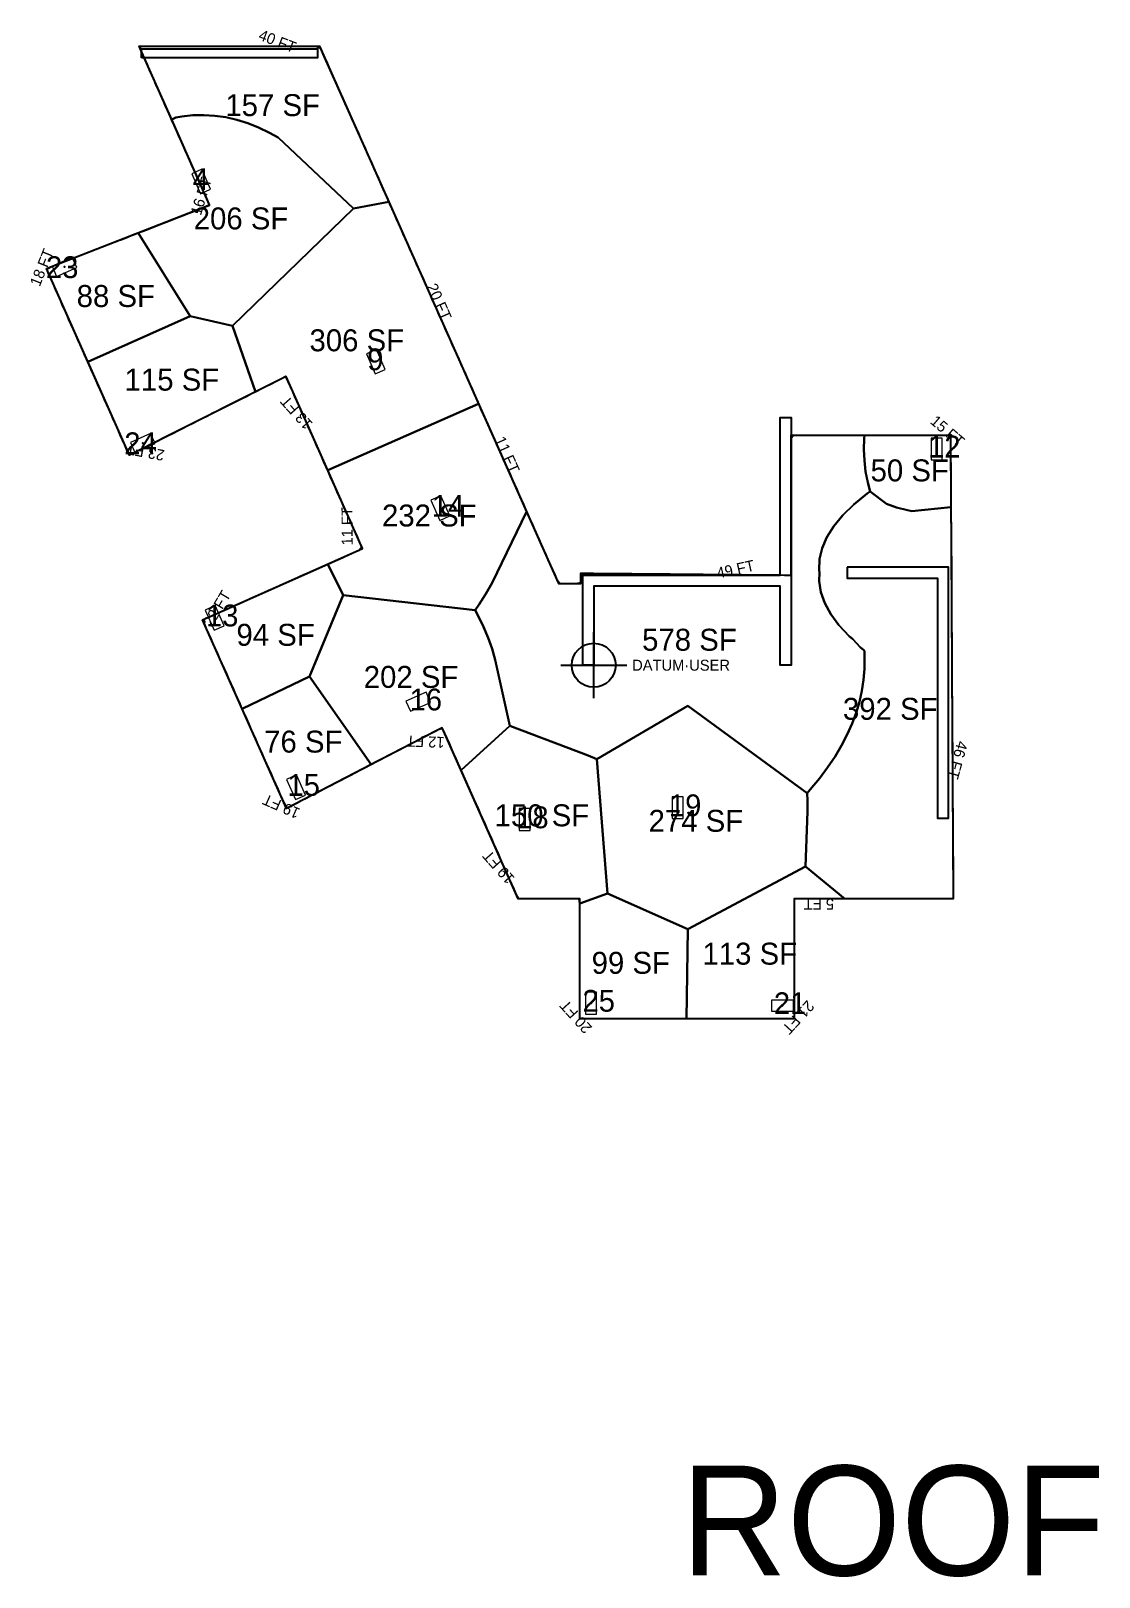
# Model space of a CAD drawing. Header units: metres. Extents: x 6006 to 43258, y -596 to 1101.
# Drawn here: x 33109 to 34277, y -596 to 1094 of the extents above; entities that cross this region are included whole.
import ezdxf
from ezdxf.enums import TextEntityAlignment as Align

# ---------------------------------------------------------------- set-up
doc = ezdxf.new("R2010")
doc.units = ezdxf.units.M
doc.layers.add('COLUMN-FOOTPRINT', color=6, linetype='Continuous', lineweight=9)
for name, color, linetype in [('COLUMN-LABEL', 6, 'Continuous'), ('FLOOR LABELS', 1, 'Continuous'), ('FLOOR_10_AREA_LABELS', 3, 'Continuous'), ('FLOOR_10_BOUNDARY', 5, 'Continuous'), ('FLOOR_10_COLUMNS', 7, 'Continuous'), ('FLOOR_10_DATUM', 4, 'Continuous'), ('FLOOR_10_FASCADE_COLUMNS', 30, 'Continuous'), ('FLOOR_10_FASCADE_WALLS', 4, 'Continuous'), ('FLOOR_10_LARGE_TRIBUTARY', 6, 'Continuous'), ('FLOOR_10_TRIBUTARY_COL_0', 2, 'Continuous'), ('FLOOR_10_TRIBUTARY_COL_1', 2, 'Continuous'), ('FLOOR_10_TRIBUTARY_COL_10', 2, 'Continuous'), ('FLOOR_10_TRIBUTARY_COL_11', 2, 'Continuous'), ('FLOOR_10_TRIBUTARY_COL_12', 2, 'Continuous'), ('FLOOR_10_TRIBUTARY_COL_2', 2, 'Continuous'), ('FLOOR_10_TRIBUTARY_COL_3', 2, 'Continuous'), ('FLOOR_10_TRIBUTARY_COL_4', 2, 'Continuous'), ('FLOOR_10_TRIBUTARY_COL_5', 2, 'Continuous'), ('FLOOR_10_TRIBUTARY_COL_6', 2, 'Continuous'), ('FLOOR_10_TRIBUTARY_COL_7', 2, 'Continuous'), ('FLOOR_10_TRIBUTARY_COL_8', 2, 'Continuous'), ('FLOOR_10_TRIBUTARY_COL_9', 2, 'Continuous'), ('FLOOR_10_WALL_TRIBUTARY_11', 1, 'Continuous'), ('FLOOR_10_WALL_TRIBUTARY_17', 1, 'Continuous'), ('FLOOR_10_WALL_TRIBUTARY_25', 1, 'Continuous'), ('SECONDARY AREA', 7, 'Continuous'), ('SHEAR-WALL', 4, 'Continuous')]:
    doc.layers.add(name, color=color, linetype=linetype)

msp = doc.modelspace()

# ---------------------------------------------------------------- linework, layer by layer
at = {"layer": 'COLUMN-FOOTPRINT'}
for points in [[(33285.1, 937.8), (33294.8, 915.9), (33305.8, 920.8), (33296.1, 942.7)], [(33154.4, 846.3), (33132.5, 836.6), (33137.3, 825.6), (33159.3, 835.4)], [(33476.1, 740.9), (33485.8, 719), (33496.8, 723.9), (33487, 745.8)], [(33240.1, 653.8), (33218.2, 644), (33223, 633.1), (33245, 642.8)], [(34105.7, 624.9), (34105.7, 648.9), (34093.7, 648.9), (34093.7, 624.9)], [(33546.6, 580.8), (33556.4, 558.9), (33567.4, 563.7), (33557.6, 585.7)], [(33299.7, 460.9), (33309.5, 438.9), (33320.4, 443.8), (33310.7, 465.8)], [(33524.2, 350.2), (33546.1, 360), (33541.3, 371), (33519.3, 361.2)], [(33388.9, 275.7), (33398.6, 253.8), (33409.6, 258.6), (33399.8, 280.6)], [(33822.3, 232.9), (33822.3, 256.9), (33810.3, 256.9), (33810.3, 232.9)], [(33655.3, 219.8), (33655.3, 243.8), (33643.3, 243.8), (33643.3, 219.8)], [(33727.8, 19.3), (33727.8, 43.3), (33715.8, 43.3), (33715.8, 19.3)], [(33919, 22.6), (33943, 22.6), (33943, 34.6), (33919, 34.6)]]:
    msp.add_lwpolyline(points, close=True, dxfattribs=at)
at = {"layer": 'FLOOR_10_BOUNDARY'}
msp.add_lwpolyline([(33944, 145.4), (33944, 14.1), (33709.5, 14.1), (33709.5, 145.4), (33642.2, 145.4), (33559, 332.3), (33388.9, 243.9), (33297, 450.2), (33471.9, 528.1), (33388.2, 716), (33217, 630.1), (33126.2, 834.1), (33304.7, 903.6), (33227.5, 1077.1), (33424.8, 1077.1), (33686.2, 489.8), (33710.5, 489.8), (33710.5, 501.2), (33940.7, 499.1), (33940.7, 652.1), (34114.8, 652.1), (34117.7, 145.4), (33944, 145.4)], close=True, dxfattribs=at)
at = {"layer": 'FLOOR_10_COLUMNS'}
for p in [(33295.4, 929.3), (33145.9, 836), (33486.4, 732.4), (33231.6, 643.4), (34099.7, 636.9), (33557, 572.3), (33310.1, 452.3), (33532.7, 360.6), (33399.2, 267.2), (33816.3, 244.9), (33649.3, 231.8), (33721.8, 31.3), (33931, 28.6)]:
    msp.add_point(p, dxfattribs=at)
at = {"layer": 'FLOOR_10_DATUM'}
for p, q in [((33724.7, 364.6), (33724.7, 436.6)), ((33688.7, 400.6), (33760.7, 400.6))]:
    msp.add_line(p, q, dxfattribs=at)
msp.add_circle((33724.7, 400.6), 24, dxfattribs=at)
at = {"layer": 'FLOOR_10_FASCADE_COLUMNS'}
for points in [[(33226.1, 873), (33231.7, 875.1), (33237.3, 877.3), (33242.8, 879.5), (33248.4, 881.7), (33254, 883.8), (33259.6, 886), (33265.2, 888.2), (33270.8, 890.4), (33276.4, 892.5), (33282, 894.7), (33287.6, 896.9), (33293.2, 899.1), (33298.8, 901.2), (33304.4, 903.4), (33302.5, 908.7), (33300, 914.1), (33297.6, 919.6), (33295.2, 925.1), (33292.7, 930.6), (33290.3, 936.1), (33287.8, 941.5), (33285.4, 947), (33283, 952.5), (33280.5, 958), (33278.1, 963.5), (33275.6, 969), (33273.2, 974.4), (33270.8, 979.9), (33268.3, 985.4), (33265.9, 990.9), (33263.4, 996.4)], [(33501.4, 905), (33503.9, 899.5), (33506.3, 894), (33508.7, 888.5), (33511.2, 883), (33513.6, 877.6), (33516.1, 872.1), (33518.5, 866.6), (33520.9, 861.1), (33523.4, 855.6), (33525.8, 850.2), (33528.3, 844.7), (33530.7, 839.2), (33533.1, 833.7), (33535.6, 828.2), (33538, 822.7), (33540.5, 817.3), (33542.9, 811.8), (33545.3, 806.3), (33547.8, 800.8), (33550.2, 795.3), (33552.7, 789.9), (33555.1, 784.4), (33557.5, 778.9), (33560, 773.4), (33562.4, 767.9), (33564.9, 762.4), (33567.3, 757), (33569.7, 751.5), (33572.2, 746), (33574.6, 740.5), (33577.1, 735), (33579.5, 729.6), (33581.9, 724.1), (33584.4, 718.6), (33586.8, 713.1), (33589.2, 707.6), (33591.7, 702.2), (33594.1, 696.7), (33596.6, 691.2), (33599, 685.7)], [(33170.4, 734.7), (33168, 740.2), (33165.5, 745.7), (33163.1, 751.2), (33160.7, 756.6), (33158.2, 762.1), (33155.8, 767.6), (33153.3, 773.1), (33150.9, 778.6), (33148.5, 784.1), (33146, 789.5), (33143.6, 795), (33141.1, 800.5), (33138.7, 806), (33136.3, 811.5), (33133.8, 816.9), (33131.4, 822.4), (33128.9, 827.9), (33126.5, 833.4), (33131, 836), (33136.6, 838.2), (33142.2, 840.4), (33147.8, 842.5), (33153.4, 844.7), (33159, 846.9), (33164.6, 849.1), (33170.1, 851.2), (33175.7, 853.4), (33181.3, 855.6), (33186.9, 857.8), (33192.5, 859.9), (33198.1, 862.1), (33203.7, 864.3), (33209.3, 866.4), (33214.9, 868.6), (33220.5, 870.8), (33226.1, 873)], [(33355.9, 699.8), (33350.5, 697.1), (33345.2, 694.4), (33339.8, 691.7), (33334.5, 689), (33329.1, 686.3), (33323.7, 683.7), (33318.4, 681), (33313, 678.3), (33307.6, 675.6), (33302.3, 672.9), (33296.9, 670.2), (33291.6, 667.5), (33286.2, 664.8), (33280.8, 662.1), (33275.5, 659.4), (33270.1, 656.7), (33264.8, 654), (33259.4, 651.3), (33254, 648.6), (33248.7, 646), (33243.3, 643.3), (33237.9, 640.6), (33232.6, 637.9), (33227.2, 635.2), (33221.9, 632.5), (33216.8, 630.6), (33214.3, 636.1), (33211.9, 641.5), (33209.5, 647), (33207, 652.5), (33204.6, 658), (33202.1, 663.5), (33199.7, 668.9), (33197.3, 674.4), (33194.8, 679.9), (33192.4, 685.4), (33189.9, 690.9), (33187.5, 696.4), (33185.1, 701.8), (33182.6, 707.3), (33180.2, 712.8), (33177.7, 718.3), (33175.3, 723.8), (33172.9, 729.2), (33170.4, 734.7)], [(33434.5, 612), (33432.1, 617.5), (33429.6, 623), (33427.2, 628.5), (33424.7, 634), (33422.3, 639.4), (33419.9, 644.9), (33417.4, 650.4), (33415, 655.9), (33412.5, 661.4), (33410.1, 666.8), (33407.7, 672.3), (33405.2, 677.8), (33402.8, 683.3), (33400.3, 688.8), (33397.9, 694.3), (33395.5, 699.7), (33393, 705.2), (33390.6, 710.7), (33388.1, 716), (33382.7, 713.3), (33377.4, 710.6), (33372, 707.9), (33366.6, 705.2), (33361.3, 702.5), (33355.9, 699.8)], [(33599, 685.7), (33601.4, 680.2), (33603.9, 674.7), (33606.3, 669.3), (33608.8, 663.8), (33611.2, 658.3), (33613.6, 652.8), (33616.1, 647.3), (33618.5, 641.9), (33621, 636.4), (33623.4, 630.9), (33625.8, 625.4), (33628.3, 619.9), (33630.7, 614.4), (33633.2, 609), (33635.6, 603.5), (33638, 598), (33640.5, 592.5), (33642.9, 587), (33645.4, 581.6), (33647.8, 576.1), (33650.2, 570.6)], [(34021.4, 652.1), (34027.4, 652.1), (34033.4, 652.1), (34039.4, 652.1), (34045.4, 652.1), (34051.4, 652.1), (34057.4, 652.1), (34063.4, 652.1), (34069.4, 652.1), (34075.4, 652.1), (34081.4, 652.1), (34087.4, 652.1), (34093.4, 652.1), (34099.4, 652.1), (34105.4, 652.1), (34111.4, 652.1), (34114.8, 649.5), (34114.8, 643.5), (34114.9, 637.5), (34114.9, 631.5), (34114.9, 625.5), (34115, 619.5), (34115, 613.5), (34115, 607.5), (34115.1, 601.5), (34115.1, 595.5), (34115.1, 589.5), (34115.2, 583.5), (34115.2, 577.5), (34115.3, 571.5)], [(33435.2, 511.8), (33440.7, 514.2), (33446.2, 516.6), (33451.7, 519.1), (33457.2, 521.5), (33462.6, 524), (33468.1, 526.4), (33471.1, 529.8), (33468.7, 535.3), (33466.2, 540.8), (33463.8, 546.3), (33461.3, 551.7), (33458.9, 557.2), (33456.5, 562.7), (33454, 568.2), (33451.6, 573.7), (33449.1, 579.1), (33446.7, 584.6), (33444.3, 590.1), (33441.8, 595.6), (33439.4, 601.1), (33436.9, 606.5), (33434.5, 612)], [(33340.4, 352.7), (33338, 358.2), (33335.6, 363.7), (33333.1, 369.2), (33330.7, 374.7), (33328.2, 380.2), (33325.8, 385.6), (33323.4, 391.1), (33320.9, 396.6), (33318.5, 402.1), (33316, 407.6), (33313.6, 413), (33311.2, 418.5), (33308.7, 424), (33306.3, 429.5), (33303.8, 435), (33301.4, 440.4), (33299, 445.9), (33298.2, 450.8), (33303.7, 453.2), (33309.2, 455.6), (33314.6, 458.1), (33320.1, 460.5), (33325.6, 463), (33331.1, 465.4), (33336.6, 467.8), (33342.1, 470.3), (33347.5, 472.7), (33353, 475.2), (33358.5, 477.6), (33364, 480), (33369.5, 482.5), (33374.9, 484.9), (33380.4, 487.4), (33385.9, 489.8), (33391.4, 492.2), (33396.9, 494.7), (33402.4, 497.1), (33407.8, 499.6), (33413.3, 502), (33418.8, 504.4), (33424.3, 506.9), (33429.8, 509.3), (33435.2, 511.8)], [(33480.1, 291.3), (33474.8, 288.5), (33469.5, 285.8), (33464.2, 283), (33458.8, 280.2), (33453.5, 277.5), (33448.2, 274.7), (33442.9, 271.9), (33437.5, 269.2), (33432.2, 266.4), (33426.9, 263.6), (33421.6, 260.9), (33416.2, 258.1), (33410.9, 255.3), (33405.6, 252.6), (33400.3, 249.8), (33395, 247), (33389.6, 244.2), (33386.8, 248.6), (33384.4, 254.1), (33381.9, 259.6), (33379.5, 265), (33377, 270.5), (33374.6, 276), (33372.2, 281.5), (33369.7, 287), (33367.3, 292.4), (33364.8, 297.9), (33362.4, 303.4), (33360, 308.9), (33357.5, 314.4), (33355.1, 319.9), (33352.6, 325.3), (33350.2, 330.8), (33347.8, 336.3), (33345.3, 341.8), (33342.9, 347.3), (33340.4, 352.7)], [(33579, 287.5), (33576.5, 293), (33574.1, 298.4), (33571.6, 303.9), (33569.2, 309.4), (33566.8, 314.9), (33564.3, 320.4), (33561.9, 325.8), (33559.4, 331.3), (33554.6, 330.1), (33549.3, 327.3), (33544, 324.5), (33538.7, 321.8), (33533.4, 319), (33528, 316.2), (33522.7, 313.5), (33517.4, 310.7), (33512.1, 307.9), (33506.7, 305.2), (33501.4, 302.4), (33496.1, 299.6), (33490.8, 296.9), (33485.4, 294.1), (33480.1, 291.3)], [(33709.5, 140.3), (33708.7, 145.4), (33702.7, 145.4), (33696.7, 145.4), (33690.7, 145.4), (33684.7, 145.4), (33678.7, 145.4), (33672.7, 145.4), (33666.7, 145.4), (33660.7, 145.4), (33654.7, 145.4), (33648.7, 145.4), (33642.7, 145.4), (33640, 150.4), (33637.5, 155.9), (33635.1, 161.4), (33632.6, 166.9), (33630.2, 172.4), (33627.8, 177.8), (33625.3, 183.3), (33622.9, 188.8), (33620.4, 194.3), (33618, 199.8), (33615.6, 205.3), (33613.1, 210.7), (33610.7, 216.2), (33608.2, 221.7), (33605.8, 227.2), (33603.4, 232.7), (33600.9, 238.1), (33598.5, 243.6), (33596, 249.1), (33593.6, 254.6), (33591.2, 260.1), (33588.7, 265.6), (33586.3, 271), (33583.8, 276.5), (33581.4, 282), (33579, 287.5)], [(33823.3, 14.1), (33817.3, 14.1), (33811.3, 14.1), (33805.3, 14.1), (33799.3, 14.1), (33793.3, 14.1), (33787.3, 14.1), (33781.3, 14.1), (33775.3, 14.1), (33769.3, 14.1), (33763.3, 14.1), (33757.3, 14.1), (33751.3, 14.1), (33745.3, 14.1), (33739.3, 14.1), (33733.3, 14.1), (33727.3, 14.1), (33721.3, 14.1), (33715.3, 14.1), (33709.5, 14.3), (33709.5, 20.3), (33709.5, 26.3), (33709.5, 32.3), (33709.5, 38.3), (33709.5, 44.3), (33709.5, 50.3), (33709.5, 56.3), (33709.5, 62.3), (33709.5, 68.3), (33709.5, 74.3), (33709.5, 80.3), (33709.5, 86.3), (33709.5, 92.3), (33709.5, 98.3), (33709.5, 104.3), (33709.5, 110.3), (33709.5, 116.3), (33709.5, 122.3), (33709.5, 128.3), (33709.5, 134.3), (33709.5, 140.3)], [(33944, 145.4), (33944, 139.4), (33944, 133.4), (33944, 127.4), (33944, 121.4), (33944, 115.4), (33944, 109.4), (33944, 103.4), (33944, 97.4), (33944, 91.4), (33944, 85.4), (33944, 79.4), (33944, 73.4), (33944, 67.4), (33944, 61.4), (33944, 55.4), (33944, 49.4), (33944, 43.4), (33944, 37.4), (33944, 31.4), (33944, 25.4), (33944, 19.4), (33943.3, 14.1), (33937.3, 14.1), (33931.3, 14.1), (33925.3, 14.1), (33919.3, 14.1), (33913.3, 14.1), (33907.3, 14.1), (33901.3, 14.1), (33895.3, 14.1), (33889.3, 14.1), (33883.3, 14.1), (33877.3, 14.1), (33871.3, 14.1), (33865.3, 14.1), (33859.3, 14.1), (33853.3, 14.1), (33847.3, 14.1), (33841.3, 14.1), (33835.3, 14.1), (33829.3, 14.1), (33823.3, 14.1)], [(33997.8, 145.4), (33991.8, 145.4), (33985.8, 145.4), (33979.8, 145.4), (33973.8, 145.4), (33967.8, 145.4), (33961.8, 145.4), (33955.8, 145.4), (33949.8, 145.4), (33944, 145.4)]]:
    msp.add_lwpolyline(points, dxfattribs=at)
at = {"layer": 'FLOOR_10_FASCADE_WALLS'}
for points in [[(33263.4, 996.4), (33261, 1001.8), (33258.6, 1007.3), (33256.1, 1012.8), (33253.7, 1018.3), (33251.2, 1023.8), (33248.8, 1029.3), (33246.4, 1034.7), (33243.9, 1040.2), (33241.5, 1045.7), (33239, 1051.2), (33236.6, 1056.7), (33234.2, 1062.1), (33231.7, 1067.6), (33229.3, 1073.1), (33229.2, 1077.1), (33235.2, 1077.1), (33241.2, 1077.1), (33247.2, 1077.1), (33253.2, 1077.1), (33259.2, 1077.1), (33265.2, 1077.1), (33271.2, 1077.1), (33277.2, 1077.1), (33283.2, 1077.1), (33289.2, 1077.1), (33295.2, 1077.1), (33301.2, 1077.1), (33307.2, 1077.1), (33313.2, 1077.1), (33319.2, 1077.1), (33325.2, 1077.1), (33331.2, 1077.1), (33337.2, 1077.1), (33343.2, 1077.1), (33349.2, 1077.1), (33355.2, 1077.1), (33361.2, 1077.1), (33367.2, 1077.1), (33373.2, 1077.1), (33379.2, 1077.1), (33385.2, 1077.1), (33391.2, 1077.1), (33397.2, 1077.1), (33403.2, 1077.1), (33409.2, 1077.1), (33415.2, 1077.1), (33421.2, 1077.1), (33425.8, 1074.9), (33428.2, 1069.4), (33430.7, 1063.9), (33433.1, 1058.5), (33435.5, 1053), (33438, 1047.5), (33440.4, 1042), (33442.9, 1036.5), (33445.3, 1031), (33447.7, 1025.6), (33450.2, 1020.1), (33452.6, 1014.6), (33455.1, 1009.1), (33457.5, 1003.6), (33459.9, 998.2), (33462.4, 992.7), (33464.8, 987.2), (33467.3, 981.7), (33469.7, 976.2), (33472.1, 970.7), (33474.6, 965.3), (33477, 959.8), (33479.5, 954.3), (33481.9, 948.8), (33484.3, 943.3), (33486.8, 937.9), (33489.2, 932.4), (33491.7, 926.9), (33494.1, 921.4), (33496.5, 915.9), (33499, 910.5), (33501.4, 905)], [(33650.2, 570.6), (33652.7, 565.1), (33655.1, 559.6), (33657.6, 554.2), (33660, 548.7), (33662.4, 543.2), (33664.9, 537.7), (33667.3, 532.2), (33669.8, 526.7), (33672.2, 521.3), (33674.6, 515.8), (33677.1, 510.3), (33679.5, 504.8), (33682, 499.3), (33684.4, 493.9), (33687.8, 489.8), (33693.8, 489.8), (33699.8, 489.8), (33705.8, 489.8), (33710.5, 491), (33710.5, 497), (33712.4, 501.2), (33718.4, 501.1), (33724.4, 501.1), (33730.4, 501), (33736.4, 500.9), (33742.4, 500.9), (33748.4, 500.8), (33754.4, 500.8), (33760.4, 500.7), (33766.4, 500.7), (33772.4, 500.6), (33778.4, 500.6), (33784.4, 500.5), (33790.4, 500.4), (33796.4, 500.4), (33802.4, 500.3), (33808.4, 500.3), (33814.4, 500.2), (33820.4, 500.2), (33826.4, 500.1), (33832.4, 500.1), (33838.4, 500), (33844.4, 500), (33850.4, 499.9), (33856.4, 499.8), (33862.4, 499.8), (33868.4, 499.7), (33874.4, 499.7), (33880.4, 499.6), (33886.4, 499.6), (33892.4, 499.5), (33898.4, 499.5), (33904.4, 499.4), (33910.4, 499.3), (33916.4, 499.3), (33922.4, 499.2), (33928.4, 499.2), (33934.4, 499.1), (33940.4, 499.1), (33940.7, 504.8), (33940.7, 510.8), (33940.7, 516.8), (33940.7, 522.8), (33940.7, 528.8), (33940.7, 534.8), (33940.7, 540.8), (33940.7, 546.8), (33940.7, 552.8), (33940.7, 558.8), (33940.7, 564.8), (33940.7, 570.8), (33940.7, 576.8), (33940.7, 582.8), (33940.7, 588.8), (33940.7, 594.8), (33940.7, 600.8), (33940.7, 606.8), (33940.7, 612.8), (33940.7, 618.8), (33940.7, 624.8), (33940.7, 630.8), (33940.7, 636.8), (33940.7, 642.8), (33940.7, 648.8), (33943.4, 652.1), (33949.4, 652.1), (33955.4, 652.1), (33961.4, 652.1), (33967.4, 652.1), (33973.4, 652.1), (33979.4, 652.1), (33985.4, 652.1), (33991.4, 652.1), (33997.4, 652.1), (34003.4, 652.1), (34009.4, 652.1), (34015.4, 652.1), (34021.4, 652.1)], [(34115.3, 571.5), (34115.3, 565.5), (34115.3, 559.5), (34115.4, 553.5), (34115.4, 547.5), (34115.4, 541.5), (34115.5, 535.5), (34115.5, 529.5), (34115.5, 523.5), (34115.6, 517.5), (34115.6, 511.5), (34115.6, 505.5), (34115.7, 499.5), (34115.7, 493.5), (34115.7, 487.5), (34115.8, 481.5), (34115.8, 475.5), (34115.8, 469.5), (34115.9, 463.5), (34115.9, 457.5), (34115.9, 451.5), (34116, 445.5), (34116, 439.5), (34116.1, 433.5), (34116.1, 427.5), (34116.1, 421.5), (34116.2, 415.5), (34116.2, 409.5), (34116.2, 403.5), (34116.3, 397.5), (34116.3, 391.5), (34116.3, 385.5), (34116.4, 379.5), (34116.4, 373.5), (34116.4, 367.5), (34116.5, 361.5), (34116.5, 355.5), (34116.5, 349.5), (34116.6, 343.5), (34116.6, 337.5), (34116.6, 331.5), (34116.7, 325.5), (34116.7, 319.5), (34116.8, 313.5), (34116.8, 307.5), (34116.8, 301.5), (34116.9, 295.5), (34116.9, 289.5), (34116.9, 283.5), (34117, 277.5), (34117, 271.5), (34117, 265.5), (34117.1, 259.5), (34117.1, 253.5), (34117.1, 247.5), (34117.2, 241.5), (34117.2, 235.5), (34117.2, 229.5), (34117.3, 223.5), (34117.3, 217.5), (34117.3, 211.5), (34117.4, 205.5), (34117.4, 199.5), (34117.4, 193.5), (34117.5, 187.5), (34117.5, 181.5), (34117.6, 175.5), (34117.6, 169.5), (34117.6, 163.5), (34117.7, 157.5), (34117.7, 151.5), (34117.7, 145.5), (34111.8, 145.4), (34105.8, 145.4), (34099.8, 145.4), (34093.8, 145.4), (34087.8, 145.4), (34081.8, 145.4), (34075.8, 145.4), (34069.8, 145.4), (34063.8, 145.4), (34057.8, 145.4), (34051.8, 145.4), (34045.8, 145.4), (34039.8, 145.4), (34033.8, 145.4), (34027.8, 145.4), (34021.8, 145.4), (34015.8, 145.4), (34009.8, 145.4), (34003.8, 145.4), (33997.8, 145.4)]]:
    msp.add_lwpolyline(points, dxfattribs=at)
at = {"layer": 'FLOOR_10_LARGE_TRIBUTARY'}
for points in [[(33250.3, 1077.1), (33262.3, 1077.1), (33274.3, 1077.1), (33286.3, 1077.1), (33298.3, 1077.1), (33310.3, 1077.1), (33322.3, 1077.1), (33334.3, 1077.1), (33346.3, 1077.1), (33358.3, 1077.1), (33370.3, 1077.1), (33382.3, 1077.1), (33394.3, 1077.1), (33406.3, 1077.1), (33418.1, 1077.1), (33424.8, 1077.1), (33428.6, 1068.6), (33500.5, 907.1), (33462, 899.8), (33379.8, 977.3), (33370.3, 982.6), (33358.3, 988.3), (33346.3, 993), (33334.3, 996.7), (33322.3, 999.4), (33310.3, 1001.2), (33298.3, 1001.9), (33286.3, 1001.6), (33274.3, 1000.4), (33267.8, 999.2), (33263.2, 996.9), (33230.9, 1069.4), (33227.5, 1077.1), (33238.3, 1077.1), (33250.3, 1077.1)], [(33274.3, 1000.4), (33286.3, 1001.6), (33298.3, 1001.9), (33310.3, 1001.2), (33322.3, 999.4), (33334.3, 996.7), (33346.3, 993), (33358.3, 988.3), (33370.3, 982.6), (33379.8, 977.3), (33462, 899.8), (33329.8, 771.5), (33283.5, 781.9), (33226.6, 873.2), (33304.7, 903.6), (33263.2, 996.9), (33267.8, 999.2), (33274.3, 1000.4)], [(33329.8, 771.5), (33462, 899.8), (33500.5, 907.1), (33598.8, 686.3), (33433.8, 613.6), (33388.2, 716), (33355, 699.4), (33329.8, 771.5)], [(33283.5, 781.9), (33171.6, 732.1), (33126.2, 834.1), (33226.6, 873.2), (33283.5, 781.9)], [(33283.5, 781.9), (33329.8, 771.5), (33355, 699.4), (33217, 630.1), (33171.6, 732.1), (33283.5, 781.9)], [(33434.1, 511.2), (33471.9, 528.1), (33433.8, 613.6), (33598.8, 686.3), (33651.3, 568.2), (33613.5, 490.6), (33606.7, 478.6), (33599.1, 466.6), (33594.9, 460.7), (33450.6, 477.3), (33434.1, 511.2)], [(33718.7, 302), (33633, 334.2), (33616.9, 406.6), (33613.5, 418.6), (33609.2, 430.6), (33604.1, 442.6), (33598.3, 454.6), (33594.9, 460.7), (33599.1, 466.6), (33606.7, 478.6), (33613.5, 490.6), (33651.3, 568.2), (33685.9, 490.6), (33686.2, 489.8), (33710.5, 489.8), (33710.5, 490.6), (33710.5, 501.2), (33716.5, 501.1), (33728.2, 501), (33740.2, 500.9), (33752.2, 500.8), (33764.2, 500.7), (33776.2, 500.6), (33788.2, 500.5), (33800.2, 500.4), (33812.2, 500.2), (33824.2, 500.1), (33836.2, 500), (33848.2, 499.9), (33860.2, 499.8), (33872.2, 499.7), (33884.2, 499.6), (33896.2, 499.5), (33908.2, 499.4), (33920.2, 499.3), (33933.4, 499.1), (33940.7, 499.1), (33940.7, 504.4), (33940.7, 516.4), (33940.7, 528.4), (33940.7, 540.4), (33940.7, 552.4), (33940.7, 564.4), (33940.7, 576.4), (33940.7, 588.4), (33940.7, 600.4), (33940.7, 612.4), (33940.7, 624.4), (33940.7, 636.4), (33940.7, 648.4), (33940.7, 652.1), (34020.9, 652.1), (34020.5, 648.4), (34020.1, 636.4), (34020.6, 624.4), (34022, 612.4), (34024.3, 600.4), (34026.9, 590.6), (34023.8, 588.4), (34009.2, 576.4), (33997, 564.4), (33987.1, 552.4), (33979.6, 540.4), (33974.4, 528.4), (33971.6, 516.4), (33971.1, 504.4), (33971.5, 501.9), (33971.1, 492.4), (33973, 480.4), (33977.2, 468.4), (33983.8, 456.4), (33992.7, 444.4), (34004, 432.4), (34007.9, 428.9), (34016, 420.4), (34019.9, 416.9), (34020.7, 416.1), (34020.7, 408.7), (34020.6, 408.4), (34020.7, 396.7), (34019.8, 384.7), (34018, 372.7), (34015.3, 360.7), (34011.8, 348.7), (34007.3, 336.7), (34001.9, 324.7), (33995.6, 312.7), (33988.5, 300.7), (33980.4, 288.7), (33971.4, 276.7), (33961.5, 264.7), (33960, 262.9), (33958, 260.6), (33827.6, 356.3), (33728.1, 297.8), (33718.7, 302)], [(34072.5, 569.1), (34067.9, 569.9), (34055.9, 573.1), (34044.7, 577.1), (34026.9, 590.6), (34024.3, 600.4), (34022, 612.4), (34020.6, 624.4), (34020.1, 636.4), (34020.5, 648.4), (34020.9, 652.1), (34114.8, 652.1), (34115.2, 573.3), (34072.5, 569.1)], [(33958.5, 240.7), (33958.4, 252.7), (33958, 260.6), (33960, 262.9), (33961.5, 264.7), (33971.4, 276.7), (33980.4, 288.7), (33988.5, 300.7), (33995.6, 312.7), (34001.9, 324.7), (34007.3, 336.7), (34011.8, 348.7), (34015.3, 360.7), (34018, 372.7), (34019.8, 384.7), (34020.7, 396.7), (34020.6, 408.4), (34020.7, 408.7), (34020.7, 416.1), (34019.9, 416.9), (34016, 420.4), (34007.9, 428.9), (34004, 432.4), (33992.7, 444.4), (33983.8, 456.4), (33977.2, 468.4), (33973, 480.4), (33971.1, 492.4), (33971.5, 501.9), (33971.1, 504.4), (33971.6, 516.4), (33974.4, 528.4), (33979.6, 540.4), (33987.1, 552.4), (33997, 564.4), (34009.2, 576.4), (34023.8, 588.4), (34026.9, 590.6), (34044.7, 577.1), (34055.9, 573.1), (34067.9, 569.9), (34072.5, 569.1), (34115.2, 573.3), (34115.7, 502.1), (34115.7, 490.2), (34115.8, 478.2), (34115.9, 466.2), (34115.9, 454.2), (34116, 442.2), (34116.1, 430.2), (34116.1, 418.2), (34116.2, 406.2), (34116.3, 394.2), (34116.4, 382.2), (34116.4, 370.2), (34116.5, 358.2), (34116.6, 346.2), (34116.6, 334.2), (34116.7, 322.2), (34116.8, 310.2), (34116.8, 298.2), (34116.9, 286.2), (34117, 274.2), (34117, 262.2), (34117.1, 250.2), (34117.2, 238.2), (34117.7, 145.4), (34095.7, 145.4), (33999.1, 145.4), (33956.3, 180.6), (33958.5, 240.7)], [(33450.6, 477.3), (33413.9, 388.3), (33340.4, 352.9), (33297, 450.2), (33434.1, 511.2), (33450.6, 477.3)], [(33598.3, 454.6), (33604.1, 442.6), (33609.2, 430.6), (33613.5, 418.6), (33616.9, 406.6), (33633, 334.2), (33579.7, 285.9), (33559, 332.3), (33481.3, 291.9), (33413.9, 388.3), (33450.6, 477.3), (33594.9, 460.7), (33598.3, 454.6)], [(33413.9, 388.3), (33481.3, 291.9), (33388.9, 243.9), (33340.4, 352.9), (33413.9, 388.3)], [(33728.1, 297.8), (33827.6, 356.3), (33958, 260.6), (33958.4, 252.7), (33958.5, 240.7), (33956.3, 180.6), (33827.5, 112.2), (33739.7, 151.1), (33728.1, 297.8)], [(33728.1, 297.8), (33739.7, 151.1), (33709.5, 140.2), (33709.5, 145.4), (33642.2, 145.4), (33579.7, 285.9), (33633, 334.2), (33718.7, 302), (33728.1, 297.8)], [(33827.5, 112.2), (33956.3, 180.6), (33999.1, 145.4), (33944, 145.4), (33944, 14.1), (33826.2, 14.1), (33827.5, 112.2)], [(33739.7, 151.1), (33827.5, 112.2), (33826.2, 14.1), (33709.5, 14.1), (33709.5, 140.2), (33739.7, 151.1)]]:
    msp.add_lwpolyline(points, close=True, dxfattribs=at)
at = {"layer": 'FLOOR_10_TRIBUTARY_COL_0'}
msp.add_lwpolyline([(33283.5, 781.9), (33171.6, 732.1), (33126.2, 834.1), (33226.6, 873.2), (33283.5, 781.9)], close=True, dxfattribs=at)
at = {"layer": 'FLOOR_10_TRIBUTARY_COL_1'}
msp.add_lwpolyline([(33274.3, 1000.4), (33286.3, 1001.6), (33298.3, 1001.9), (33310.3, 1001.2), (33322.3, 999.4), (33334.3, 996.7), (33346.3, 993), (33358.3, 988.3), (33370.3, 982.6), (33379.8, 977.3), (33462, 899.8), (33329.8, 771.5), (33283.5, 781.9), (33226.6, 873.2), (33304.7, 903.6), (33263.2, 996.9), (33267.8, 999.2), (33274.3, 1000.4)], close=True, dxfattribs=at)
at = {"layer": 'FLOOR_10_TRIBUTARY_COL_10'}
msp.add_lwpolyline([(33598.3, 454.6), (33604.1, 442.6), (33609.2, 430.6), (33613.5, 418.6), (33616.9, 406.6), (33633, 334.2), (33579.7, 285.9), (33559, 332.3), (33481.3, 291.9), (33413.9, 388.3), (33450.6, 477.3), (33594.9, 460.7), (33598.3, 454.6)], close=True, dxfattribs=at)
at = {"layer": 'FLOOR_10_TRIBUTARY_COL_11'}
msp.add_lwpolyline([(33283.5, 781.9), (33329.8, 771.5), (33355, 699.4), (33217, 630.1), (33171.6, 732.1), (33283.5, 781.9)], close=True, dxfattribs=at)
at = {"layer": 'FLOOR_10_TRIBUTARY_COL_12'}
msp.add_lwpolyline([(33739.7, 151.1), (33827.5, 112.2), (33826.2, 14.1), (33709.5, 14.1), (33709.5, 140.2), (33739.7, 151.1)], close=True, dxfattribs=at)
at = {"layer": 'FLOOR_10_TRIBUTARY_COL_2'}
msp.add_lwpolyline([(33329.8, 771.5), (33462, 899.8), (33500.5, 907.1), (33598.8, 686.3), (33433.8, 613.6), (33388.2, 716), (33355, 699.4), (33329.8, 771.5)], close=True, dxfattribs=at)
at = {"layer": 'FLOOR_10_TRIBUTARY_COL_3'}
msp.add_lwpolyline([(33434.1, 511.2), (33471.9, 528.1), (33433.8, 613.6), (33598.8, 686.3), (33651.3, 568.2), (33613.5, 490.6), (33606.7, 478.6), (33599.1, 466.6), (33594.9, 460.7), (33450.6, 477.3), (33434.1, 511.2)], close=True, dxfattribs=at)
at = {"layer": 'FLOOR_10_TRIBUTARY_COL_4'}
msp.add_lwpolyline([(33450.6, 477.3), (33413.9, 388.3), (33340.4, 352.9), (33297, 450.2), (33434.1, 511.2), (33450.6, 477.3)], close=True, dxfattribs=at)
at = {"layer": 'FLOOR_10_TRIBUTARY_COL_5'}
msp.add_lwpolyline([(33413.9, 388.3), (33481.3, 291.9), (33388.9, 243.9), (33340.4, 352.9), (33413.9, 388.3)], close=True, dxfattribs=at)
at = {"layer": 'FLOOR_10_TRIBUTARY_COL_6'}
msp.add_lwpolyline([(33728.1, 297.8), (33827.6, 356.3), (33958, 260.6), (33958.4, 252.7), (33958.5, 240.7), (33956.3, 180.6), (33827.5, 112.2), (33739.7, 151.1), (33728.1, 297.8)], close=True, dxfattribs=at)
at = {"layer": 'FLOOR_10_TRIBUTARY_COL_7'}
msp.add_lwpolyline([(33728.1, 297.8), (33739.7, 151.1), (33709.5, 140.2), (33709.5, 145.4), (33642.2, 145.4), (33579.7, 285.9), (33633, 334.2), (33718.7, 302), (33728.1, 297.8)], close=True, dxfattribs=at)
at = {"layer": 'FLOOR_10_TRIBUTARY_COL_8'}
msp.add_lwpolyline([(34072.5, 569.1), (34067.9, 569.9), (34055.9, 573.1), (34044.7, 577.1), (34026.9, 590.6), (34024.3, 600.4), (34022, 612.4), (34020.6, 624.4), (34020.1, 636.4), (34020.5, 648.4), (34020.9, 652.1), (34114.8, 652.1), (34115.2, 573.3), (34072.5, 569.1)], close=True, dxfattribs=at)
at = {"layer": 'FLOOR_10_TRIBUTARY_COL_9'}
msp.add_lwpolyline([(33827.5, 112.2), (33956.3, 180.6), (33999.1, 145.4), (33944, 145.4), (33944, 14.1), (33826.2, 14.1), (33827.5, 112.2)], close=True, dxfattribs=at)
at = {"layer": 'FLOOR_10_WALL_TRIBUTARY_11'}
msp.add_lwpolyline([(33958.5, 240.7), (33958.4, 252.7), (33958, 260.6), (33960, 262.9), (33961.5, 264.7), (33971.4, 276.7), (33980.4, 288.7), (33988.5, 300.7), (33995.6, 312.7), (34001.9, 324.7), (34007.3, 336.7), (34011.8, 348.7), (34015.3, 360.7), (34018, 372.7), (34019.8, 384.7), (34020.7, 396.7), (34020.6, 408.4), (34020.7, 408.7), (34020.7, 416.1), (34019.9, 416.9), (34016, 420.4), (34007.9, 428.9), (34004, 432.4), (33992.7, 444.4), (33983.8, 456.4), (33977.2, 468.4), (33973, 480.4), (33971.1, 492.4), (33971.5, 501.9), (33971.1, 504.4), (33971.6, 516.4), (33974.4, 528.4), (33979.6, 540.4), (33987.1, 552.4), (33997, 564.4), (34009.2, 576.4), (34023.8, 588.4), (34026.9, 590.6), (34044.7, 577.1), (34055.9, 573.1), (34067.9, 569.9), (34072.5, 569.1), (34115.2, 573.3), (34115.7, 502.1), (34115.7, 490.2), (34115.8, 478.2), (34115.9, 466.2), (34115.9, 454.2), (34116, 442.2), (34116.1, 430.2), (34116.1, 418.2), (34116.2, 406.2), (34116.3, 394.2), (34116.4, 382.2), (34116.4, 370.2), (34116.5, 358.2), (34116.6, 346.2), (34116.6, 334.2), (34116.7, 322.2), (34116.8, 310.2), (34116.8, 298.2), (34116.9, 286.2), (34117, 274.2), (34117, 262.2), (34117.1, 250.2), (34117.2, 238.2), (34117.7, 145.4), (34095.7, 145.4), (33999.1, 145.4), (33956.3, 180.6), (33958.5, 240.7)], close=True, dxfattribs=at)
at = {"layer": 'FLOOR_10_WALL_TRIBUTARY_17'}
msp.add_lwpolyline([(33250.3, 1077.1), (33262.3, 1077.1), (33274.3, 1077.1), (33286.3, 1077.1), (33298.3, 1077.1), (33310.3, 1077.1), (33322.3, 1077.1), (33334.3, 1077.1), (33346.3, 1077.1), (33358.3, 1077.1), (33370.3, 1077.1), (33382.3, 1077.1), (33394.3, 1077.1), (33406.3, 1077.1), (33418.1, 1077.1), (33424.8, 1077.1), (33428.6, 1068.6), (33500.5, 907.1), (33462, 899.8), (33379.8, 977.3), (33370.3, 982.6), (33358.3, 988.3), (33346.3, 993), (33334.3, 996.7), (33322.3, 999.4), (33310.3, 1001.2), (33298.3, 1001.9), (33286.3, 1001.6), (33274.3, 1000.4), (33267.8, 999.2), (33263.2, 996.9), (33230.9, 1069.4), (33227.5, 1077.1), (33238.3, 1077.1), (33250.3, 1077.1)], close=True, dxfattribs=at)
at = {"layer": 'FLOOR_10_WALL_TRIBUTARY_25'}
msp.add_lwpolyline([(33718.7, 302), (33633, 334.2), (33616.9, 406.6), (33613.5, 418.6), (33609.2, 430.6), (33604.1, 442.6), (33598.3, 454.6), (33594.9, 460.7), (33599.1, 466.6), (33606.7, 478.6), (33613.5, 490.6), (33651.3, 568.2), (33685.9, 490.6), (33686.2, 489.8), (33710.5, 489.8), (33710.5, 490.6), (33710.5, 501.2), (33716.5, 501.1), (33728.2, 501), (33740.2, 500.9), (33752.2, 500.8), (33764.2, 500.7), (33776.2, 500.6), (33788.2, 500.5), (33800.2, 500.4), (33812.2, 500.2), (33824.2, 500.1), (33836.2, 500), (33848.2, 499.9), (33860.2, 499.8), (33872.2, 499.7), (33884.2, 499.6), (33896.2, 499.5), (33908.2, 499.4), (33920.2, 499.3), (33933.4, 499.1), (33940.7, 499.1), (33940.7, 504.4), (33940.7, 516.4), (33940.7, 528.4), (33940.7, 540.4), (33940.7, 552.4), (33940.7, 564.4), (33940.7, 576.4), (33940.7, 588.4), (33940.7, 600.4), (33940.7, 612.4), (33940.7, 624.4), (33940.7, 636.4), (33940.7, 648.4), (33940.7, 652.1), (34020.9, 652.1), (34020.5, 648.4), (34020.1, 636.4), (34020.6, 624.4), (34022, 612.4), (34024.3, 600.4), (34026.9, 590.6), (34023.8, 588.4), (34009.2, 576.4), (33997, 564.4), (33987.1, 552.4), (33979.6, 540.4), (33974.4, 528.4), (33971.6, 516.4), (33971.1, 504.4), (33971.5, 501.9), (33971.1, 492.4), (33973, 480.4), (33977.2, 468.4), (33983.8, 456.4), (33992.7, 444.4), (34004, 432.4), (34007.9, 428.9), (34016, 420.4), (34019.9, 416.9), (34020.7, 416.1), (34020.7, 408.7), (34020.6, 408.4), (34020.7, 396.7), (34019.8, 384.7), (34018, 372.7), (34015.3, 360.7), (34011.8, 348.7), (34007.3, 336.7), (34001.9, 324.7), (33995.6, 312.7), (33988.5, 300.7), (33980.4, 288.7), (33971.4, 276.7), (33961.5, 264.7), (33960, 262.9), (33958, 260.6), (33827.6, 356.3), (33728.1, 297.8), (33718.7, 302)], close=True, dxfattribs=at)
at = {"layer": 'SECONDARY AREA'}
msp.add_lwpolyline([(33944, 145.4), (33944, 14.1), (33709.5, 14.1), (33709.5, 145.4), (33642.2, 145.4), (33559, 332.3), (33388.9, 243.9), (33297, 450.2), (33471.9, 528.1), (33388.2, 716), (33217, 630.1), (33126.2, 834.1), (33304.7, 903.6), (33227.5, 1077.1), (33424.8, 1077.1), (33686.2, 489.8), (33710.5, 489.8), (33710.5, 501.2), (33940.7, 499.1), (33940.7, 652.1), (34114.8, 652.1), (34117.7, 145.4)], close=True, dxfattribs=at)
at = {"layer": 'SHEAR-WALL'}
for points in [[(33230.3, 1064.3), (33230.3, 1074.3), (33422.8, 1074.3), (33422.8, 1064.3)], [(33712.7, 400.6), (33712.7, 499.1), (33928.7, 499.1), (33928.7, 671.5), (33940.7, 671.5), (33940.7, 400.6), (33928.7, 400.6), (33928.7, 487.1), (33724.7, 487.1), (33724.7, 400.6)], [(34001.9, 507.9), (34001.9, 495.9), (34100.7, 495.9), (34100.7, 233.4), (34112.7, 233.4), (34112.7, 507.9)]]:
    msp.add_lwpolyline(points, close=True, dxfattribs=at)

# ---------------------------------------------------------------- texts
at = {"layer": 'COLUMN-LABEL'}
for s, height, p in [('4', 23.8, (33286.1, 919.9)), ('23', 23.83, (33125.7, 823.7)), ('9', 23.8, (33477, 723)), ('24', 23.83, (33211.4, 631.2)), ('12', 23.83, (34090.3, 627.6)), ('14', 23.83, (33547.6, 562.9)), ('13', 23.83, (33300.7, 443)), ('16', 23.83, (33523.4, 351.2)), ('15', 23.83, (33389.8, 257.8)), ('19', 23.83, (33806.9, 235.5)), ('18', 23.83, (33639.9, 222.4)), ('25', 23.83, (33712.4, 21.9)), ('21', 23.83, (33921.6, 19.2))]:
    msp.add_text(s, height=height, dxfattribs=at).set_placement(p)
at = {"layer": 'FLOOR LABELS'}
msp.add_text('ROOF', height=120, dxfattribs=at).set_placement((33820.1, -594.3))
at = {"layer": 'FLOOR_10_AREA_LABELS'}
for s, p in [('157 SF', (33373.6, 1012.7)), ('206 SF', (33339, 888.9)), ('88 SF', (33202.1, 804.1)), ('306 SF', (33465.6, 755.7)), ('115 SF', (33263.4, 712.7)), ('50 SF', (34070.2, 613.5)), ('232 SF', (33544.9, 564.2)), ('94 SF', (33376.8, 433.8)), ('578 SF', (33829.3, 428.4)), ('202 SF', (33524.9, 387.8)), ('392 SF', (34048.9, 352.9)), ('76 SF', (33407.1, 317.1)), ('150 SF', (33668, 236.5)), ('274 SF', (33836.4, 230.5)), ('99 SF', (33765.2, 75.3)), ('113 SF', (33895.3, 85.3))]:
    msp.add_text(s, height=24, dxfattribs=at).set_placement(p, align=Align.MIDDLE_CENTER)
at = {"layer": 'FLOOR_10_DATUM'}
msp.add_text('DATUM·USER', height=12, dxfattribs=at).set_placement((33766.7, 394.6))
at = {"layer": 'FLOOR_10_FASCADE_COLUMNS'}
for s, rotation, p in [('16 FT', 73.1522, (33295.4, 913.3)), ('18 FT', 68.0737, (33121.1, 835.3)), ('20 FT', -66.0061, (33555.7, 797.8)), ('13 FT', 131.8402, (33399.6, 676.5)), ('15 FT', -40.6586, (34111.5, 656.6)), ('23 FT', 169.3413, (33234.4, 633.5)), ('11 FT', -66.0061, (33630.1, 630.6)), ('11 FT', 90.4207, (33455, 552.4)), ('22 FT', 59.1981, (33312.7, 462.6)), ('12 FT', 177.7774, (33540.6, 316.9)), ('19 FT', 156.2609, (33383, 246.2)), ('19 FT', 131.5704, (33620.6, 179.8)), ('5 FT', 180, (33970.9, 139.4)), ('21 FT', -132.5611, (33948.4, 15.7)), ('20 FT', 132.0443, (33705.1, 16.3))]:
    msp.add_text(s, height=12, rotation=rotation, dxfattribs=at).set_placement(p, align=Align.MIDDLE_CENTER)
at = {"layer": 'FLOOR_10_FASCADE_WALLS'}
for s, rotation, p in [('40 FT', -21.0091, (33378.9, 1082.7)), ('49 FT', 12.3799, (33879.7, 505.5)), ('46 FT', -105.4188, (34122.6, 296.9))]:
    msp.add_text(s, height=12, rotation=rotation, dxfattribs=at).set_placement(p, align=Align.MIDDLE_CENTER)

doc.saveas('drawing.dxf')
